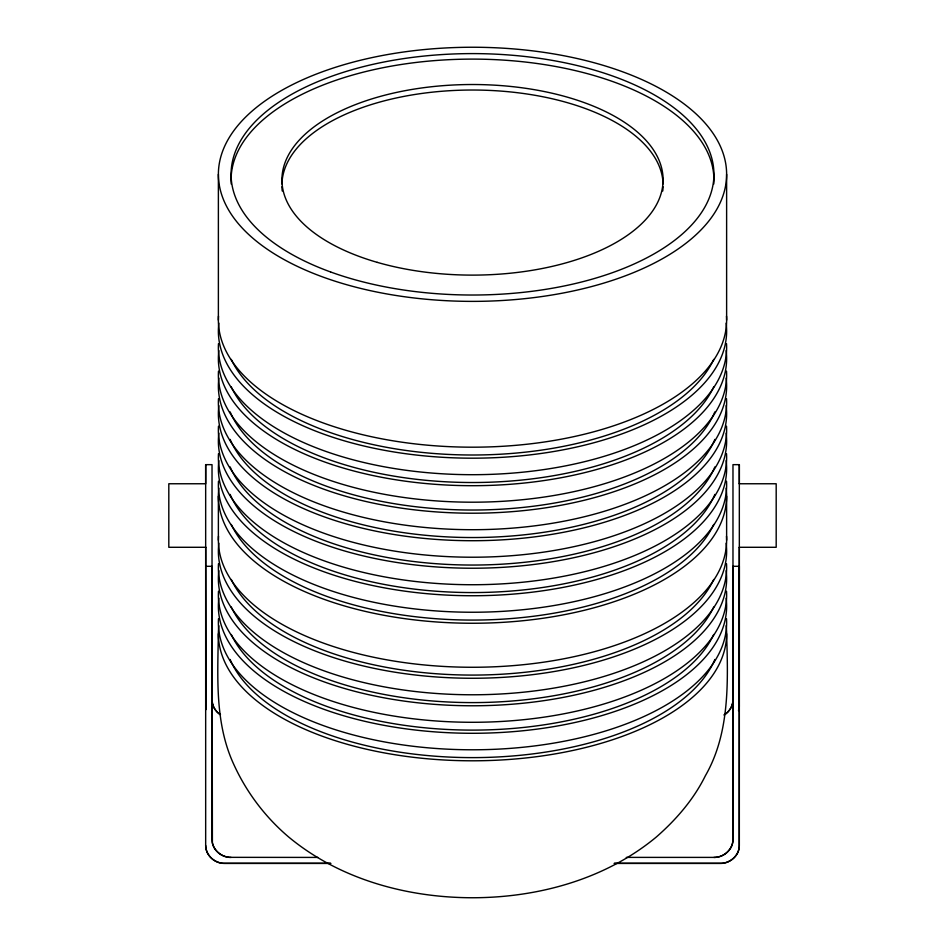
<?xml version="1.0" encoding="UTF-8"?>
<svg xmlns="http://www.w3.org/2000/svg" width="945" height="945" viewBox="0 0 945 945"><rect width="100%" height="100%" fill="white"/><g stroke="black" fill="none" stroke-linecap="round" stroke-linejoin="round"><path stroke-width="1.42" d="M739.321 547.297L739.309 706.695L738.494 710.569M739.333 483.84L739.333 464.656L732.977 464.656L732.977 839.467C733.048 849.142 724.295 857.127 714.857 857.399L626.287 857.387M738.907 709.565L739.333 705.809M724.484 714.774C729.552 711.561 732.942 705.868 732.977 699.832C733.001 706.057 729.197 711.88 723.941 715.011M713.924 857.422C723.386 857.599 732.493 850.004 732.954 840.353L732.977 566.303L739.333 566.303L739.238 847.216C738.364 855.839 730.615 862.608 722.145 863.317L614.628 863.317M330.372 863.317L222.855 863.317C213.771 862.631 205.608 854.776 205.667 845.456L205.667 464.656L212.023 464.656L212.023 839.467C211.952 848.799 220.126 856.631 229.21 857.339L317.933 857.422M739.333 483.757L776.188 483.757L776.188 547.285L739.333 547.285M205.667 547.285L168.812 547.285L168.812 483.757L205.667 483.757L205.667 464.656M205.667 566.303L212.023 566.303L212.389 842.975C214.196 851.48 222.524 857.505 231.076 857.422M330.915 863.411L224.721 863.411C214.905 863.588 205.703 855.52 205.667 845.456M614.085 863.411L720.279 863.411C730.048 863.6 739.415 855.473 739.333 845.456L739.333 464.656M212.223 701.875C212.767 707.143 216.074 711.916 220.492 714.751C215.862 711.75 212.412 706.683 212.164 701.084M206.034 709.317L205.703 547.096M205.667 705.809L206.093 709.565M726.622 174.317A254.122 127.067 0 0 1 345.433 284.35A254.122 127.067 0 0 1 345.433 64.272A254.122 127.067 0 0 1 726.622 174.317L726.622 320.119M726.622 496.184L726.622 540.197M726.622 633.729C728.016 681.463 730.083 732.824 705.36 775.774C693.689 799.458 676.1 819.717 656.326 837.01C605.332 879.334 537.953 897.691 472.5 897.75C407.047 897.691 339.668 879.334 288.674 837.01C265.25 817.118 246.397 792.182 233.687 764.186C214.834 723.338 217.633 677.494 218.378 633.729M218.378 174.317L218.378 320.119M218.378 496.184L218.378 540.197M726.504 316.126A254.122 127.067 0 0 1 472.5 447.186A254.122 127.067 0 0 1 218.496 316.126M713.723 359.407A247.779 123.889 0 0 1 472.5 455.006A247.779 123.889 0 0 1 231.277 359.407M726.126 323.143A254.122 127.067 0 0 1 472.5 458.183A254.122 127.067 0 0 1 218.874 323.143M726.504 343.637A254.122 127.067 0 0 1 472.5 474.697A254.122 127.067 0 0 1 218.496 343.637M713.723 386.918A247.779 123.889 0 0 1 472.5 482.517A247.779 123.889 0 0 1 231.277 386.918M726.126 350.654A254.122 127.067 0 0 1 472.5 485.695A254.122 127.067 0 0 1 218.874 350.654M726.504 371.149A254.122 127.067 0 0 1 472.5 502.197A254.122 127.067 0 0 1 218.496 371.149M714.857 411.902A247.779 123.889 0 0 1 472.5 510.028A247.779 123.889 0 0 1 230.143 411.902M726.126 378.165A254.122 127.067 0 0 1 472.5 513.206A254.122 127.067 0 0 1 218.874 378.165M726.504 398.66A254.122 127.067 0 0 1 472.5 529.708A254.122 127.067 0 0 1 218.496 398.66M714.857 439.413A247.779 123.889 0 0 1 472.5 537.54A247.779 123.889 0 0 1 230.143 439.413M726.126 405.677A254.122 127.067 0 0 1 472.5 540.717A254.122 127.067 0 0 1 218.874 405.677M726.504 426.171A254.122 127.067 0 0 1 472.5 557.219A254.122 127.067 0 0 1 218.496 426.171M714.857 466.924A247.779 123.889 0 0 1 472.5 565.051A247.779 123.889 0 0 1 230.143 466.924M726.126 433.188A254.122 127.067 0 0 1 472.5 568.228A254.122 127.067 0 0 1 218.874 433.188M726.504 453.683A254.122 127.067 0 0 1 472.5 584.731A254.122 127.067 0 0 1 218.496 453.683M714.857 494.424A247.779 123.889 0 0 1 472.5 592.562A247.779 123.889 0 0 1 230.143 494.424M726.126 460.687A254.122 127.067 0 0 1 472.5 595.74A254.122 127.067 0 0 1 218.874 460.687M726.504 481.194A254.122 127.067 0 0 1 472.5 612.242A254.122 127.067 0 0 1 218.496 481.194M713.723 524.475A247.779 123.889 0 0 1 472.5 620.074A247.779 123.889 0 0 1 231.277 524.475M726.126 488.199A254.122 127.067 0 0 1 472.5 623.251A254.122 127.067 0 0 1 218.874 488.199M726.504 536.205A254.122 127.067 0 0 1 472.5 667.264A254.122 127.067 0 0 1 218.496 536.205M713.723 579.486A247.779 123.889 0 0 1 472.5 675.084A247.779 123.889 0 0 1 231.277 579.486M726.126 543.221A254.122 127.067 0 0 1 472.5 678.262A254.122 127.067 0 0 1 218.874 543.221M726.504 563.716A254.122 127.067 0 0 1 472.5 694.776A254.122 127.067 0 0 1 218.496 563.716M713.723 606.997A247.779 123.889 0 0 1 472.5 702.596A247.779 123.889 0 0 1 231.277 606.997M726.126 570.733A254.122 127.067 0 0 1 472.5 705.773A254.122 127.067 0 0 1 218.874 570.733M726.504 591.227A254.122 127.067 0 0 1 472.5 722.287A254.122 127.067 0 0 1 218.496 591.227M713.723 634.508A247.779 123.889 0 0 1 472.5 730.107A247.779 123.889 0 0 1 231.277 634.508M726.126 598.244A254.122 127.067 0 0 1 472.5 733.285A254.122 127.067 0 0 1 218.874 598.244M726.504 618.739A254.122 127.067 0 0 1 472.5 749.787A254.122 127.067 0 0 1 218.496 618.739M714.857 659.492A247.779 123.889 0 0 1 472.5 757.618A247.779 123.889 0 0 1 230.143 659.492M726.126 625.755A254.122 127.067 0 0 1 472.5 760.796A254.122 127.067 0 0 1 218.874 625.755M231.23 184.027A241.424 120.712 0 0 1 472.5 59.11A241.424 120.712 0 0 1 713.77 184.027M663.071 186.744A190.595 95.303 0 0 1 662.752 191.02M282.248 191.02A190.595 95.303 0 0 1 281.929 186.744M281.929 183.897A190.595 95.303 0 0 1 472.5 90.023A190.595 95.303 0 0 1 663.071 183.897M330.596 271.971A241.424 120.712 0 0 0 712.601 186.933A241.424 120.712 0 0 0 374.303 64.036A241.424 120.712 0 0 0 330.596 271.971M377.197 262.344A190.595 95.303 0 0 0 663.095 179.822A190.595 95.303 0 0 0 377.197 97.288A190.595 95.303 0 0 0 377.197 262.344"/></g></svg>
